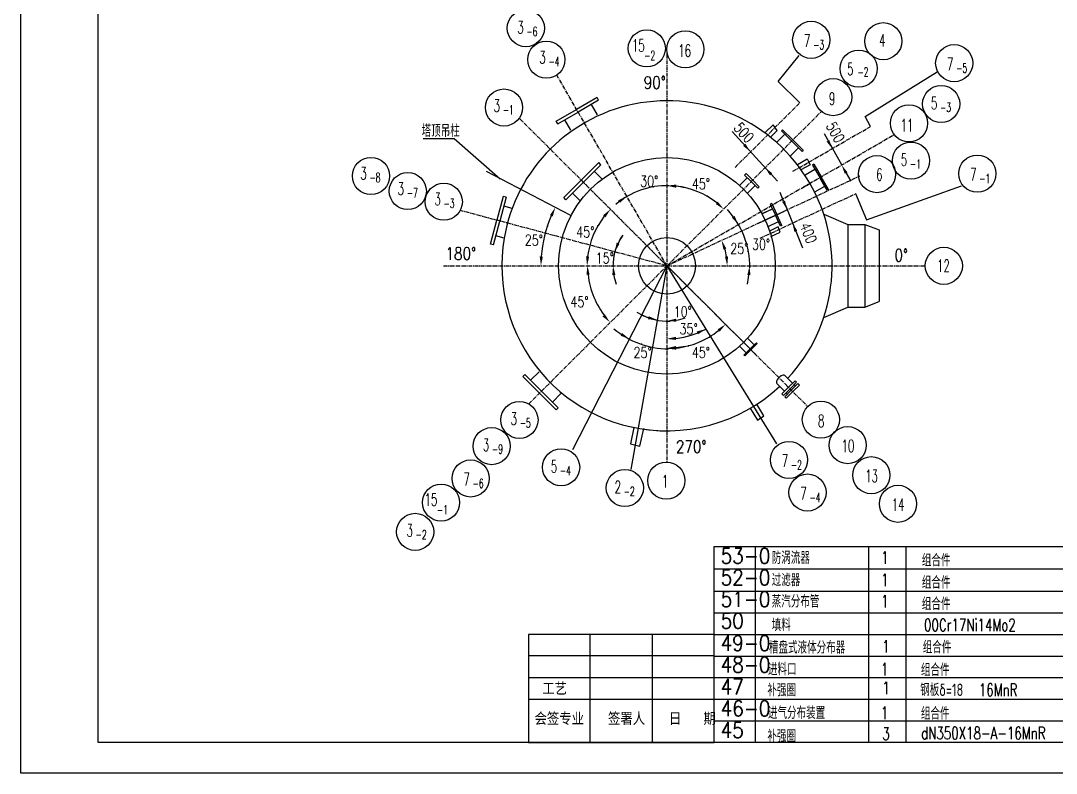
# Model space of a CAD drawing. Extents: x -776 to -173, y 628 to 1469.
# Drawn here: x -776.5 to -442, y 627.8 to 871.1 of the extents above; entities that cross this region are included whole.
import ezdxf

# ---------------------------------------------------------------- set-up
doc = ezdxf.new("R2010")
doc.units = 0
doc.header["$MEASUREMENT"] = 0
for name, pattern in [('1', [8, 4, 4]), ('CENTER', [2, 1.25, -0.25, 0.25, -0.25]), ('HIDDEN', [7, 5, -2])]:
    doc.linetypes.add(name, pattern=pattern)
doc.layers.get('0').update_dxf_attribs({"linetype": 'CONTINUOUS'})
doc.layers.get('DEFPOINTS').update_dxf_attribs({"linetype": 'CONTINUOUS'})
for name, color, linetype in [('1', 1, 'CENTER'), ('4', 2, 'CONTINUOUS'), ('_CONT_C', 7, 'CONTINUOUS'), ('_CONT_X', 3, 'CONTINUOUS'), ('_TEXT', 3, 'CONTINUOUS')]:
    doc.layers.add(name, color=color, linetype=linetype)
doc.styles.add('HZ', font='txt', dxfattribs={"width": 0.666667, "height": 3.5, "bigfont": 'hztxt'})
doc.styles.add('HZ5', font='romans.shx', dxfattribs={"width": 0.75, "bigfont": 'hz5.shx'})
doc.styles.add('HZTXT', font='txt', dxfattribs={"height": 4, "bigfont": 'HZTXT'})
doc.styles.add('ROMANS', font='romans', dxfattribs={"width": 0.8, "bigfont": 'hz5'})

msp = doc.modelspace()

# ---------------------------------------------------------------- linework, layer by layer
for p, q in [((-751.49, 637.83), (-751.49, 1458.83)), ((-509.31, 805.19), (-509.31, 778.52)), ((-503.81, 805.19), (-503.81, 778.52)), ((-499.15, 803.44), (-499.15, 780.27)), ((-552.49, 672.67), (-612.49, 672.67)), ((-612.49, 672.67), (-612.49, 637.83)), ((-552.49, 637.83), (-552.49, 665.83)), ((-192.49, 637.83), (-751.49, 637.83)), ((-612.49, 637.83), (-552.49, 637.83))]:
    msp.add_line(p, q)
at = {"color": 0, "linetype": 'ByBlock'}
for p, q in [((-590.33, 846.21), (-596.92, 842.4)), ((-589.83, 845.35), (-596.42, 841.54)), ((-590.16, 840.7), (-592.09, 844.04)), ((-589.83, 845.35), (-590.33, 846.21)), ((-603.51, 838.6), (-596.92, 842.4)), ((-603.01, 837.73), (-596.42, 841.54)), ((-603.01, 837.73), (-603.51, 838.6)), ((-598.82, 835.7), (-600.75, 839.04)), ((-532.23, 831.8), (-529.64, 834.39)), ((-530.38, 835.85), (-530.74, 835.49)), ((-530.74, 835.49), (-527.42, 832.17)), ((-530.38, 835.85), (-527.06, 832.52)), ((-527.79, 827.36), (-525.2, 829.95)), ((-524.1, 828.85), (-527.42, 832.17)), ((-523.74, 829.2), (-527.06, 832.52)), ((-523.74, 829.2), (-524.1, 828.85)), ((-589.77, 825.21), (-595.43, 819.55)), ((-589.06, 824.5), (-594.72, 818.84)), ((-589.06, 824.5), (-589.77, 825.21)), ((-523.1, 821.25), (-519.93, 823.08)), ((-520.27, 824.68), (-520.7, 824.43)), ((-520.7, 824.43), (-518.36, 820.36)), ((-520.27, 824.68), (-517.92, 820.61)), ((-588.69, 819.88), (-591.19, 822.38)), ((-544.31, 817.86), (-541.82, 820.34)), ((-542.65, 821.18), (-542.16, 821.67)), ((-540.53, 819.05), (-542.65, 821.18)), ((-540.04, 819.55), (-542.16, 821.67)), ((-540.04, 819.55), (-542.16, 821.67)), ((-516.01, 816.29), (-518.36, 820.36)), ((-515.57, 816.54), (-517.92, 820.61)), ((-601.09, 813.89), (-595.43, 819.55)), ((-600.38, 813.18), (-594.72, 818.84)), ((-541.73, 815.28), (-539.24, 817.76)), ((-540.53, 819.05), (-538.41, 816.93)), ((-540.04, 819.55), (-537.92, 817.43)), ((-540.04, 819.55), (-537.92, 817.43)), ((-538.41, 816.93), (-537.92, 817.43)), ((-519.96, 815.81), (-516.78, 817.64)), ((-515.57, 816.54), (-516.01, 816.29)), ((-620.61, 814.3), (-622.68, 806.58)), ((-619.64, 814.04), (-621.71, 806.32)), ((-619.64, 814.04), (-620.61, 814.3)), ((-600.38, 813.18), (-601.09, 813.89)), ((-595.76, 812.81), (-598.26, 815.31)), ((-617.73, 810.43), (-620.42, 811.15)), ((-537.04, 808.68), (-533.65, 810.26)), ((-536.98, 808.71), (-533.65, 810.26)), ((-533.9, 811.95), (-534.35, 811.74)), ((-534.35, 811.74), (-532.69, 808.19)), ((-533.9, 811.95), (-532.24, 808.4)), ((-624.75, 798.85), (-622.68, 806.58)), ((-623.78, 798.59), (-621.71, 806.32)), ((-531.04, 804.64), (-532.69, 808.19)), ((-530.58, 804.86), (-532.24, 808.4)), ((-517.07, 808.52), (-509.3, 805.19)), ((-535.05, 804.58), (-531.73, 806.13)), ((-530.58, 804.86), (-531.04, 804.64)), ((-509.31, 805.19), (-503.81, 805.19)), ((-620.32, 800.77), (-623.01, 801.49)), ((-623.78, 798.59), (-624.75, 798.85)), ((-517.07, 775.19), (-509.3, 778.52)), ((-509.31, 778.52), (-503.81, 778.52)), ((-541.73, 768.43), (-539.57, 766.27)), ((-540.86, 764.98), (-538.86, 766.99)), ((-540.86, 764.98), (-539.3, 766.55)), ((-540.63, 764.75), (-538.62, 766.75)), ((-540.63, 764.75), (-539.07, 766.31)), ((-539.07, 766.31), (-539.3, 766.55)), ((-538.62, 766.75), (-538.86, 766.99)), ((-544.31, 765.85), (-542.15, 763.69)), ((-540.86, 764.98), (-542.87, 762.98)), ((-542.63, 762.74), (-542.87, 762.98)), ((-540.63, 764.75), (-542.63, 762.74)), ((-613.61, 756.74), (-614.32, 756.03)), ((-614.32, 756.03), (-608.94, 750.65)), ((-613.61, 756.74), (-608.23, 751.36)), ((-609.04, 757.62), (-611.77, 754.89)), ((-529.66, 756.36), (-527.18, 753.88)), ((-532.24, 753.78), (-529.76, 751.3)), ((-528.47, 752.59), (-526.34, 754.71)), ((-527.97, 752.09), (-525.85, 754.21)), ((-527.97, 752.09), (-525.85, 754.21)), ((-527.56, 751.68), (-525.44, 753.8)), ((-527.06, 751.18), (-524.94, 753.3)), ((-527.06, 751.18), (-524.94, 753.3)), ((-526.68, 753.38), (-526.27, 752.97)), ((-526.34, 754.71), (-525.85, 754.21)), ((-525.44, 753.8), (-524.94, 753.3)), ((-603.55, 745.27), (-608.94, 750.65)), ((-602.85, 745.97), (-608.23, 751.36)), ((-601.97, 750.55), (-604.69, 747.82)), ((-528.47, 752.59), (-530.59, 750.46)), ((-530.59, 750.46), (-530.09, 749.97)), ((-527.97, 752.09), (-530.09, 749.97)), ((-527.97, 752.09), (-530.09, 749.97)), ((-527.56, 751.68), (-529.68, 749.56)), ((-529.68, 749.56), (-529.18, 749.06)), ((-529.26, 750.8), (-528.85, 750.39)), ((-527.06, 751.18), (-529.18, 749.06)), ((-527.06, 751.18), (-529.18, 749.06)), ((-602.85, 745.97), (-603.55, 745.27))]:
    msp.add_line(p, q, dxfattribs=at)
at = {"color": 2}
for p, q in [((-592.49, 637.83), (-592.49, 672.67)), ((-572.49, 672.67), (-572.49, 637.83)), ((-552.49, 665.83), (-612.49, 665.83)), ((-612.49, 658.83), (-552.49, 658.83)), ((-612.49, 651.83), (-552.49, 651.83))]:
    msp.add_line(p, q, dxfattribs=at)
at = {"color": 0, "linetype": 'ByBlock'}
msp.add_circle((-567.73, 791.85), 35, dxfattribs=at)
for start, end in [(316.961, 170.3794), (170.3794, 270), (256.961, 313.039)]:
    msp.add_arc((-567.73, 791.85), 53.33, start, end, dxfattribs=at)
msp.add_ellipse((-530.95, 755.07), major_axis=(1.29, 1.29), ratio=0.482359, start_param=0, end_param=3.141593, dxfattribs=at)
msp.add_point((-608.94, 750.65), dxfattribs=at)
at = {"layer": '1'}
for p, q in [((-567.73, 860.25), (-567.73, 728.42)), ((-567.73, 791.85), (-603.2, 853.29)), ((-545.69, 823.67), (-524.81, 844.55)), ((-567.73, 791.85), (-517.85, 841.73)), ((-567.73, 791.85), (-615.46, 839.58)), ((-527.02, 822.42), (-501.93, 836.91)), ((-523.62, 817.33), (-494.31, 834.25)), ((-567.73, 791.85), (-505.65, 820.81)), ((-539.1, 763.22), (-595.16, 819.28)), ((-567.73, 791.85), (-521.55, 818.52)), ((-537.67, 800.76), (-506.6, 815.25)), ((-567.73, 791.85), (-634.53, 809.75)), ((-538.2, 805.63), (-529.61, 809.63)), ((-639.87, 791.85), (-484.29, 791.85)), ((-612.37, 747.22), (-567.73, 791.85)), ((-567.73, 791.85), (-522.26, 746.38))]:
    msp.add_line(p, q, dxfattribs=at)
at = {"layer": '4'}
for p, q in [((-776.49, 627.83), (-776.49, 1468.83)), ((-534.65, 822.03), (-546.66, 835.27)), ((-511.09, 824.32), (-516.88, 834.54)), ((-646.53, 832.96), (-636.44, 832.96)), ((-636.44, 832.96), (-621.56, 819.98)), ((-534.07, 821.42), (-532.05, 819.2)), ((-509.84, 821.83), (-508.36, 819.22)), ((-530.06, 812.76), (-531.19, 815.54)), ((-529.6, 811.67), (-523.9, 797.71)), ((-576.48, 776.33), (-577.36, 776.71)), ((-182.49, 627.83), (-776.49, 627.83))]:
    msp.add_line(p, q, dxfattribs=at)
at = {"layer": '4', "linetype": '1'}
for p, q in [((-531.76, 851.47), (-525.04, 859.86)), ((-503.68, 840.07), (-480.42, 854.53)), ((-503.3, 806.7), (-472.55, 817.67)), ((-506.79, 815.22), (-503.3, 806.7)), ((-567.73, 791.85), (-598.24, 732.43)), ((-567.73, 791.85), (-579.35, 726))]:
    msp.add_line(p, q, dxfattribs=at)
at = {"layer": '4', "color": 2, "linetype": '1'}
for p, q in [((-524.81, 844.55), (-531.76, 851.47)), ((-501.93, 836.91), (-503.68, 840.07)), ((-567.73, 791.85), (-532.38, 734.35))]:
    msp.add_line(p, q, dxfattribs=at)
at = {"layer": '4', "color": 0, "linetype": '1'}
for p, q in [((-533.47, 837.43), (-535.98, 834.92)), ((-532.15, 835.63), (-533.47, 837.43)), ((-534.43, 833.36), (-532.15, 835.63)), ((-525.57, 824.63), (-522.46, 826.43)), ((-522.46, 826.43), (-521.5, 824.51)), ((-521.5, 824.51), (-524.49, 822.84)), ((-598.75, 808.08), (-626.03, 822.35)), ((-531.8, 804.46), (-534.61, 803.05)), ((-531.15, 802.73), (-531.8, 804.46)), ((-503.81, 805.19), (-499.15, 803.44)), ((-534.18, 801.33), (-531.15, 802.73)), ((-503.81, 778.52), (-499.15, 780.27)), ((-536.42, 743.41), (-538.69, 747.11)), ((-540.85, 745.8), (-538.46, 741.97)), ((-538.46, 741.97), (-536.42, 743.41)), ((-578.43, 739.58), (-579.51, 734.32)), ((-576.52, 733.6), (-575.2, 739.22)), ((-579.51, 734.32), (-576.52, 733.6))]:
    msp.add_line(p, q, dxfattribs=at)
at = {"layer": '4'}
for centre, radius in [((-613.33, 868.65), 6), ((-521.13, 864.89), 6), ((-497.86, 864.45), 6), ((-574.25, 862.12), 6), ((-561.79, 861.83), 6), ((-606.68, 858.49), 6), ((-474.94, 857.35), 6), ((-505.82, 855.59), 6), ((-514.05, 846.37), 6), ((-479.15, 844.17), 6), ((-620.38, 843.01), 6), ((-489.56, 837.92), 6), ((-488.89, 825.85), 6), ((-663.34, 820.89), 6), ((-499.9, 821.49), 6), ((-467.48, 821.64), 6), ((-651.45, 816), 6), ((-639.83, 812.56), 6), ((-567.73, 791.85), 9.17), ((-478.29, 791.85), 6), ((-615.39, 742.04), 6), ((-518.01, 742.13), 6), ((-624.35, 733.58), 6), ((-509.35, 733.9), 6), ((-601.93, 726.74), 6), ((-528.33, 729.12), 6), ((-501.72, 724.17), 6), ((-631.15, 723.13), 6), ((-581.34, 720.06), 6), ((-567.93, 722.43), 6), ((-522.33, 718.57), 6), ((-640.7, 715.33), 6), ((-493.12, 714.93), 6), ((-649.07, 705.86), 6)]:
    msp.add_circle(centre, radius, dxfattribs=at)
for centre, radius, start, end in [((-567.81, 792.32), 25.43, 88.4596, 130.3843), ((-567.73, 791.85), 25.93, 51.6337, 83.3663), ((-567.73, 791.85), 25.89, 76.713, 83.3565), ((-568.22, 791.43), 27.3, 359.4376, 42.8682), ((-567.72, 791.85), 40.72, 156.6129, 175.7774), ((-567.73, 791.85), 25.8, 141.6649, 173.3351), ((-567.41, 791.65), 17.79, 145.2804, 180.5072), ((-567.73, 791.85), 17.41, 145.1525, 165), ((-567.73, 791.85), 19.47, 8.8351, 16.1649), ((-566.65, 792.03), 26.76, 186.5698, 218.7174), ((-567.73, 791.85), 17.41, 189.8865, 199.773), ((-567.73, 791.85), 26.65, 347.0934, 353.5467), ((-567.73, 791.85), 17.82, 240.6127, 260), ((-567.43, 792.44), 18.48, 240.7687, 272.2537), ((-567.73, 791.85), 17.82, 279.6589, 289.3178), ((-567.1, 792.64), 27.61, 229.9603, 269.6728), ((-567.84, 795), 26.76, 276.4261, 298.2392), ((-567.73, 791.85), 26.76, 276.4261, 308.5739), ((-567.73, 791.85), 26.6, 276.4644, 282.9287)]:
    msp.add_arc(centre, radius, start, end, dxfattribs=at)
for p in [(-505.65, 820.81), (-572.23, 817.35), (-554.77, 814.31), (-598.75, 808.08), (-606.35, 804.71), (-590.08, 804.76), (-549.08, 797.44), (-541.49, 796.48), (-567.73, 791.85), (-567.73, 791.85), (-567.73, 791.85), (-567.73, 791.85), (-567.73, 791.85), (-567.73, 791.85), (-567.73, 791.85), (-567.73, 791.85), (-567.73, 791.85), (-567.73, 791.85), (-567.73, 791.85), (-567.73, 791.85), (-567.73, 791.85), (-567.73, 791.85), (-567.73, 791.85), (-567.73, 791.85), (-567.73, 791.85), (-567.73, 791.85), (-576, 766.57), (-560.81, 766)]:
    msp.add_point(p, dxfattribs=at)
for points in [[(-542.38, 831.28), (-543.12, 830.6), (-540.73, 828.72)], [(-515.3, 832.5), (-516.17, 832.01), (-514.26, 829.64)], [(-533.7, 821.75), (-534.44, 821.08), (-536.09, 823.63)], [(-509.41, 822.07), (-510.28, 821.58), (-511.32, 824.44)], [(-564.77, 817.11), (-564.71, 818.11), (-567.73, 817.78)], [(-564.77, 817.07), (-564.71, 818.07), (-567.73, 817.74)], [(-583.46, 813.04), (-582.91, 812.21), (-580.68, 814.27)], [(-529.6, 812.94), (-530.53, 812.57), (-528.93, 809.98)], [(-605.54, 808.23), (-604.64, 807.8), (-603.8, 810.72)], [(-588.35, 808.19), (-587.6, 807.53), (-585.98, 810.1)], [(-551.31, 812.55), (-551.97, 811.81), (-549.4, 810.19)], [(-545.88, 807.96), (-546.72, 807.41), (-544.65, 805.18)], [(-525.64, 803.2), (-526.57, 802.82), (-527.24, 805.79)], [(-549.5, 797.1), (-548.56, 797.45), (-550.08, 800.08)], [(-583.05, 799.01), (-583.99, 799.35), (-584.55, 796.36)], [(-607.83, 794.83), (-608.83, 794.87), (-608.44, 791.85)], [(-592.86, 794.82), (-593.86, 794.88), (-593.54, 791.85)], [(-547.99, 794.88), (-548.99, 794.81), (-548.26, 791.85)], [(-593.74, 788.94), (-592.74, 789), (-593.42, 791.97)], [(-585.38, 788.82), (-584.38, 788.91), (-585.14, 791.85)], [(-541.75, 788.89), (-540.75, 788.83), (-541.08, 791.85)], [(-587.79, 776.17), (-588.54, 775.5), (-586.16, 773.6)], [(-573.6, 775.56), (-573.86, 774.59), (-570.83, 774.31)], [(-564.7, 773.79), (-564.79, 774.79), (-567.73, 774.04)], [(-551.38, 771.3), (-550.71, 770.56), (-548.81, 772.93)], [(-582.22, 770.13), (-582.72, 769.27), (-579.88, 768.19)], [(-558.13, 770.6), (-557.71, 769.69), (-555.2, 771.42)], [(-564.81, 767.91), (-564.87, 768.9), (-567.84, 768.24)], [(-564.71, 764.92), (-564.77, 765.92), (-567.73, 765.25)], [(-564.71, 764.76), (-564.77, 765.76), (-567.73, 765.09)]]:
    msp.add_solid(points, dxfattribs=at)
at = {"layer": '_CONT_C', "color": 7, "linetype": 'Continuous'}
msp.add_line((-552.49, 701.08), (-372.49, 701.08), dxfattribs=at)
at = {"layer": '_CONT_C'}
msp.add_line((-552.49, 637.83), (-552.49, 701.08), dxfattribs=at)
at = {"layer": '_CONT_X'}
for p, q in [((-539.13, 637.83), (-539.13, 701.08)), ((-502.49, 637.83), (-502.49, 701.08)), ((-490.49, 637.83), (-490.49, 701.08)), ((-552.49, 693.95), (-372.49, 693.95)), ((-552.49, 686.74), (-372.49, 686.74)), ((-552.49, 679.74), (-372.49, 679.74)), ((-552.49, 672.74), (-372.49, 672.74)), ((-552.49, 665.74), (-372.49, 665.74)), ((-552.49, 658.74), (-372.49, 658.74)), ((-552.49, 651.74), (-372.49, 651.74)), ((-552.49, 644.74), (-372.49, 644.74))]:
    msp.add_line(p, q, dxfattribs=at)
at = {"layer": 'DEFPOINTS', "color": 0, "linetype": 'ByBlock'}
for p in [(-567.73, 860.25), (-567.73, 860.25), (-567.73, 860.25), (-567.73, 860.25), (-567.73, 860.25), (-567.73, 860.25), (-567.73, 860.25), (-603.2, 853.29), (-615.46, 839.58), (-498.53, 831.81), (-626.03, 822.35), (-505.65, 820.81), (-521.55, 818.52), (-634.53, 809.75), (-639.87, 791.85), (-567.73, 791.85), (-484.29, 791.85), (-484.29, 791.85), (-484.29, 791.85), (-484.29, 791.85), (-484.29, 791.85), (-612.37, 747.22), (-522.26, 746.38), (-522.26, 746.38), (-598.24, 732.43), (-579.35, 726), (-567.73, 728.42), (-567.73, 728.42), (-567.73, 728.42), (-567.73, 728.42), (-567.73, 728.42), (-567.73, 728.42), (-567.73, 728.42)]:
    msp.add_point(p, dxfattribs=at)

# ---------------------------------------------------------------- texts
at = {"color": 2, "style": 'HZTXT'}
for s, p in [('工艺', (-608.02, 653.16)), ('会签专业', (-610.52, 643.44)), (' 签署人', (-590.34, 643.44)), (' 日  期', (-570.66, 643.44))]:
    msp.add_text(s, height=4, dxfattribs=at).set_placement(p)
at = {"color": 2, "linetype": 'ByBlock', "char_height": 3.5, "attachment_point": 5, "style": 'HZ5'}
for s, insert, rotation in [('\\A1;500', (-542.88, 834.92), 312.3657), ('\\A1;500', (-513.31, 835.02), 299.5006), ('\\A1;400', (-522.03, 802.46), 292.088)]:
    msp.add_mtext(s, dxfattribs=dict(at, insert=insert, rotation=rotation))
at = {"layer": '4', "style": 'ROMANS'}
for s, height, width, p in [('3', 4, 0.6, (-616.09, 866.96)), (' -6', 3, 0.6, (-614.37, 866.09)), ('7', 4, 0.6, (-523.45, 862.65)), ('4', 4, 0.6, (-499.18, 862.69)), ('15', 4, 0.6, (-579.03, 861.08)), ('16', 4, 0.6, (-564.06, 859.38)), (' -3', 3, 0.6, (-521.73, 861.79)), ('3', 4, 0.6, (-608.97, 857.23)), ('-2', 3, 0.6, (-575.07, 858.32)), (' -4', 3, 0.6, (-607.25, 856.36)), ('5', 4, 0.6, (-509.52, 853.47)), ('7', 4, 0.6, (-477.26, 855.11)), (' -5', 3, 0.6, (-475.54, 854.25)), ('90%%D', 4, 0.8, (-575.24, 849.09)), (' -2', 3, 0.6, (-507.41, 852.99)), ('9', 4, 0.6, (-515.42, 843.86)), ('5', 4, 0.6, (-482.46, 842.44)), ('3', 4, 0.6, (-623.73, 841.61)), (' -1', 3, 0.6, (-622.01, 840.75)), (' -3', 3, 0.6, (-480.74, 841.57)), ('11', 4, 0.6, (-492.26, 835.31)), ('5', 4, 0.6, (-492.2, 824.12)), ('3', 4, 0.6, (-666.78, 819.76)), ('6', 4, 0.6, (-500.14, 819.35)), (' -1', 3, 0.6, (-490.48, 823.26)), ('7', 4, 0.6, (-469.8, 819.4)), (' -8', 3, 0.6, (-665.06, 818.89)), (' -1', 3, 0.6, (-468.08, 818.53)), ('3', 4, 0.6, (-654.73, 814.77)), (' -7', 3, 0.6, (-653.01, 813.9)), ('3', 4, 0.6, (-642.85, 811.41)), (' -3', 3, 0.6, (-641.13, 810.54)), ('180%%D', 4, 0.8, (-639.25, 793.81)), ('0%%D', 4, 0.8, (-494.24, 793.28)), ('12', 4, 0.6, (-480.46, 789.88)), ('3', 4, 0.6, (-618.24, 740.44)), ('8', 4, 0.6, (-518.93, 739.73)), (' -5', 3, 0.6, (-616.52, 739.57)), ('3', 4, 0.6, (-627.2, 731.98)), (' -9', 3, 0.6, (-625.48, 731.11)), ('270%%D', 4, 0.8, (-564.83, 731.39)), ('10', 4, 0.6, (-511.33, 731.66)), ('7', 4, 0.6, (-530.64, 726.89)), ('5', 4, 0.6, (-605.24, 725.01)), (' -4', 3, 0.6, (-603.52, 724.15)), (' -2', 3, 0.6, (-528.93, 726.02)), ('13', 4, 0.6, (-503.7, 721.94)), ('7', 4, 0.6, (-633.47, 720.89)), (' -6', 3, 0.6, (-631.75, 720.03)), ('1', 4, 0.6, (-569.33, 720.21)), ('2 ', 4, 0.6, (-584.65, 718.33)), (' -2', 3, 0.6, (-582.93, 717.46)), ('7', 4, 0.6, (-524.65, 716.33)), ('15', 4, 0.6, (-646.01, 714.3)), (' -4', 3, 0.6, (-522.93, 715.46)), ('14', 4, 0.6, (-495.1, 712.69)), ('-1', 3, 0.6, (-642.05, 711.53)), ('3', 4, 0.6, (-651.85, 704.33)), (' -2', 3, 0.6, (-650.13, 703.46))]:
    msp.add_text(s, height=height, dxfattribs=dict(at, width=width)).set_placement(p)
at = {"layer": '4', "char_height": 3.5, "attachment_point": 5, "style": 'HZ5'}
for s, insert in [('\\A1;30°', (-573.46, 819.18)), ('\\A1;45°', (-556.76, 818.35)), ('\\A1;45°', (-594.11, 802.78)), ('\\A1;25°', (-610.73, 800.15)), ('\\A1;30°', (-537.32, 798.79)), ('\\A1;25°', (-544.35, 797.43)), ('\\A1;15°', (-587.8, 794.35)), ('\\A1;45°', (-595.98, 780.22)), ('\\A1;10°', (-562.64, 777)), ('\\A1;35°', (-560.73, 771.47)), ('\\A1;25°', (-575.6, 763.82)), ('\\A1;45°', (-556.77, 763.85))]:
    msp.add_mtext(s, dxfattribs=dict(at, insert=insert))
at = {"layer": '_CONT_X', "style": 'HZ', "width": 0.7}
for s, p in [('防涡流器', (-533.89, 695.5)), ('1', (-498.52, 695.5)), ('组合件', (-485.39, 694.69)), ('过滤器', (-533.89, 688.3)), ('1', (-498.52, 688.3)), ('组合件', (-485.39, 687.49)), ('蒸汽分布管', (-533.89, 681.41)), ('1', (-498.52, 681.41)), ('组合件', (-485.39, 680.59)), ('填料', (-533.89, 673.78)), ('00Cr17Ni14Mo2', (-484.69, 673.78)), ('槽盘式液体分布器', (-534.79, 666.52)), ('1', (-498.22, 666.82)), ('组合件', (-485.08, 666.6)), ('进料口', (-535.1, 659.48)), ('1', (-498.63, 659.48)), ('组合件', (-485.69, 659.26)), ('进气分布装置', (-535.1, 645.38)), ('1', (-498.63, 645.38)), ('组合件', (-485.69, 645.17))]:
    msp.add_text(s, height=4, dxfattribs=at).set_placement(p)
at = {"layer": '_TEXT', "linetype": 'HIDDEN', "style": 'HZ'}
for s, height, width, p in [('塔顶吊柱', 4, 0.7, (-646.98, 833.5)), ('53-0', 5, 0.87, (-550.37, 695.61)), ('52-0', 5, 0.87, (-550.37, 688.61)), ('51-0', 5, 0.87, (-550.37, 681.61)), ('50', 5, 0.87, (-550.37, 674.61)), ('49-0', 5, 0.87, (-550.37, 667.42)), ('48-0', 5, 0.87, (-550.37, 660.42)), ('47', 5, 0.87, (-550.37, 653.32)), ('补强圈', 4, 0.7, (-535.3, 652.72)), ('1', 4, 0.7, (-498.17, 653.44)), ('钢板δ=18  16MnR', 4, 0.7, (-485.92, 652.81)), ('46-0', 5, 0.87, (-550.37, 646.32)), ('45', 5, 0.87, (-550.37, 639.32)), ('3', 4, 0.7, (-498.17, 638.59)), ('dN350X18-A-16MnR', 4, 0.7, (-485.62, 638.82)), ('补强圈', 4, 0.7, (-535.3, 637.86))]:
    msp.add_text(s, height=height, dxfattribs=dict(at, width=width)).set_placement(p)

doc.saveas('drawing.dxf')
